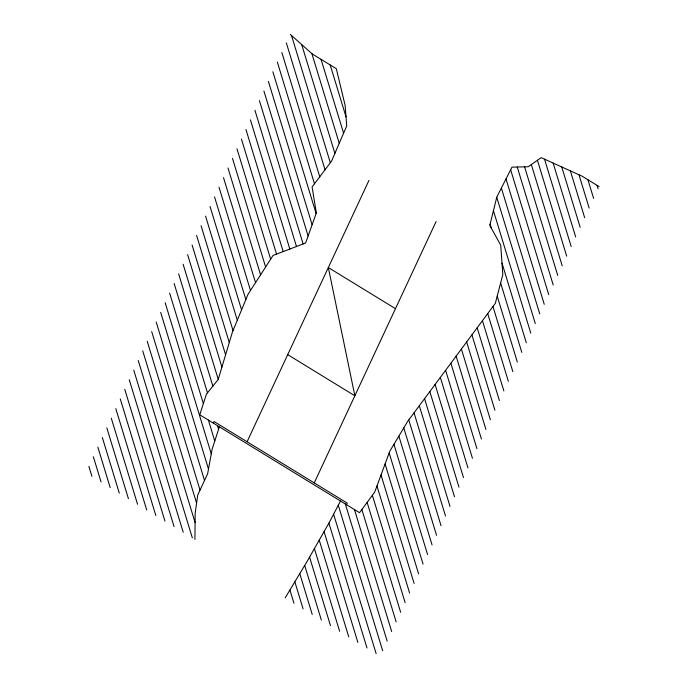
<?xml version="1.0" encoding="UTF-8"?>
<svg xmlns="http://www.w3.org/2000/svg" width="688" height="688" viewBox="0 0 688 688"><rect width="100%" height="100%" fill="white"/><g stroke="black" fill="none" stroke-linecap="round" stroke-linejoin="round"><path stroke-width="1.03" d="M194.936 539.444L195.16 513.343L197.748 494.99L207.638 473.765L212.119 449.221L219.36 426.809M213.306 423.103L214.045 421.52L347.277 503.143L346.537 504.725M247.087 441.765L368.949 180.428M314.235 482.899L436.089 221.562M340.483 501.01L329.449 522.149L307.321 561.064L285.176 597.881M599.136 186.629L582.065 176.171L541.172 157.655L528.281 166.72L511.975 167.167L496.813 197.035L489.796 225.363L500.718 245.177L502.816 274.572L495.343 303.313L407.674 421.409L389.804 451.225L374.702 492.101L359.557 512.698L199.778 414.812L206.383 394.207L218.191 379.509L232.475 331.874L247.981 294.378L273.067 255.446L305.61 243.019L316.342 212.902L312.085 186.964L331.59 161.069L346.718 125.964L345.152 105.427L336.294 68.68L312.214 53.931L290.293 34.4M395.471 308.671L328.331 267.537L354.853 395.781L287.713 354.655M597.064 185.364L598.113 188.813M587.93 179.774L593.632 198.436M578.986 174.786L589.143 208.06M570.378 170.882L584.654 217.683M561.761 166.978L580.165 227.307M553.143 163.073L575.675 236.939M544.526 159.169L571.186 246.562M537.44 160.278L566.697 256.185M531.334 164.578L562.216 265.809M524.591 166.823L557.727 275.432M517.23 167.029L553.238 285.056M510.651 169.79L548.749 294.679M506.007 178.923L544.26 304.302M501.371 188.056L539.77 313.926M496.753 197.258L535.281 323.558M493.434 210.691L530.801 333.181M490.105 224.116L491.335 228.149M501.999 263.108L526.311 342.805M500.632 282.966L521.822 352.428M497.218 296.107L517.333 362.051M492.969 306.513L512.844 371.675M487.706 313.599L508.355 381.298M482.443 320.685L503.865 390.922M477.18 327.772L499.385 400.554M471.916 334.867L494.896 410.177M466.653 341.953L490.406 419.8M461.399 349.04L485.917 429.424M456.135 356.126L481.428 439.047M450.872 363.212L476.939 448.671M445.609 370.307L472.45 458.294M440.346 377.394L467.969 467.917M435.091 384.48L463.48 477.549M330.18 64.939L346.03 116.874M429.828 391.567L458.991 487.173M321.055 59.34L343.596 133.223M424.565 398.653L454.501 496.796M311.888 53.638L339.244 143.31M419.302 405.748L450.012 506.42M301.697 44.557L334.901 153.398M414.038 412.834L445.523 516.043M291.497 35.475L330.326 162.746M408.775 419.921L441.034 525.666M286.337 42.888L325.046 169.764M403.787 427.893L436.553 535.29M281.848 52.512L319.757 176.782M398.868 436.097L432.064 544.913M277.359 62.135L314.476 183.791M393.949 444.31L427.575 554.537M272.869 71.758L316.119 213.521M389.159 452.962L423.086 564.169M268.389 81.382L312.12 224.752M385.099 463.97L418.596 573.792M263.9 91.005L308.121 235.975M381.032 474.978L414.107 583.415M259.41 100.629L303.133 243.965M376.964 485.986L409.618 593.039M254.921 110.261L296.485 246.502M372.371 495.274L405.137 602.662M250.432 119.884L289.837 249.047M367.125 502.412L400.648 612.286M245.943 129.507L283.189 251.584M361.879 509.55L396.159 621.909M241.462 139.131L276.542 254.121M354.466 509.576L391.67 631.532M236.973 148.754L270.659 259.187M345.333 503.986L387.181 641.164M232.484 158.378L265.62 267.004M338.29 505.216L382.691 650.788M227.995 168.001L260.58 274.83M333.603 514.194L376.13 653.6M223.505 177.624L255.54 282.648M328.898 523.112L366.996 648.01M219.016 187.248L250.501 290.465M324.065 531.609L357.872 642.411M214.527 196.88L245.848 299.538M319.232 540.106L348.739 636.821M210.046 206.503L241.574 309.867M314.407 548.603L339.605 631.223M205.557 216.127L237.3 320.204M309.574 557.099L330.481 625.633M201.068 225.75L233.034 330.532M304.689 565.433L321.348 620.043M196.579 235.373L229.276 342.555M299.762 573.629L312.214 614.444M192.09 244.997L225.595 354.827M294.842 581.816L303.09 608.854M187.6 254.62L221.914 367.1M289.915 590.003L293.957 603.256M183.111 264.244L218.234 379.372M178.631 273.876L212.876 386.131M174.141 283.499L207.492 392.831M217.511 425.674L218.586 429.2M169.652 293.122L203.364 403.632M208.378 420.084L214.768 441.017M165.163 302.746L211.268 453.882M160.674 312.369L208.49 469.113M156.185 321.993L204.525 480.448M151.695 331.616L200.036 490.071M147.215 341.239L196.596 503.134M142.726 350.871L195.082 522.502M138.236 360.495L192.339 537.861M133.747 370.118L183.214 532.263M129.258 379.742L174.081 526.673M124.769 389.365L164.948 521.083M120.28 398.988L155.823 515.484M115.799 408.612L146.69 509.894M111.31 418.235L137.557 504.295M106.821 427.859L128.432 498.705M102.331 437.491L119.299 493.115M97.842 447.114L110.166 487.517M93.353 456.737L101.041 481.927M88.864 466.361L91.908 476.328"/></g></svg>
